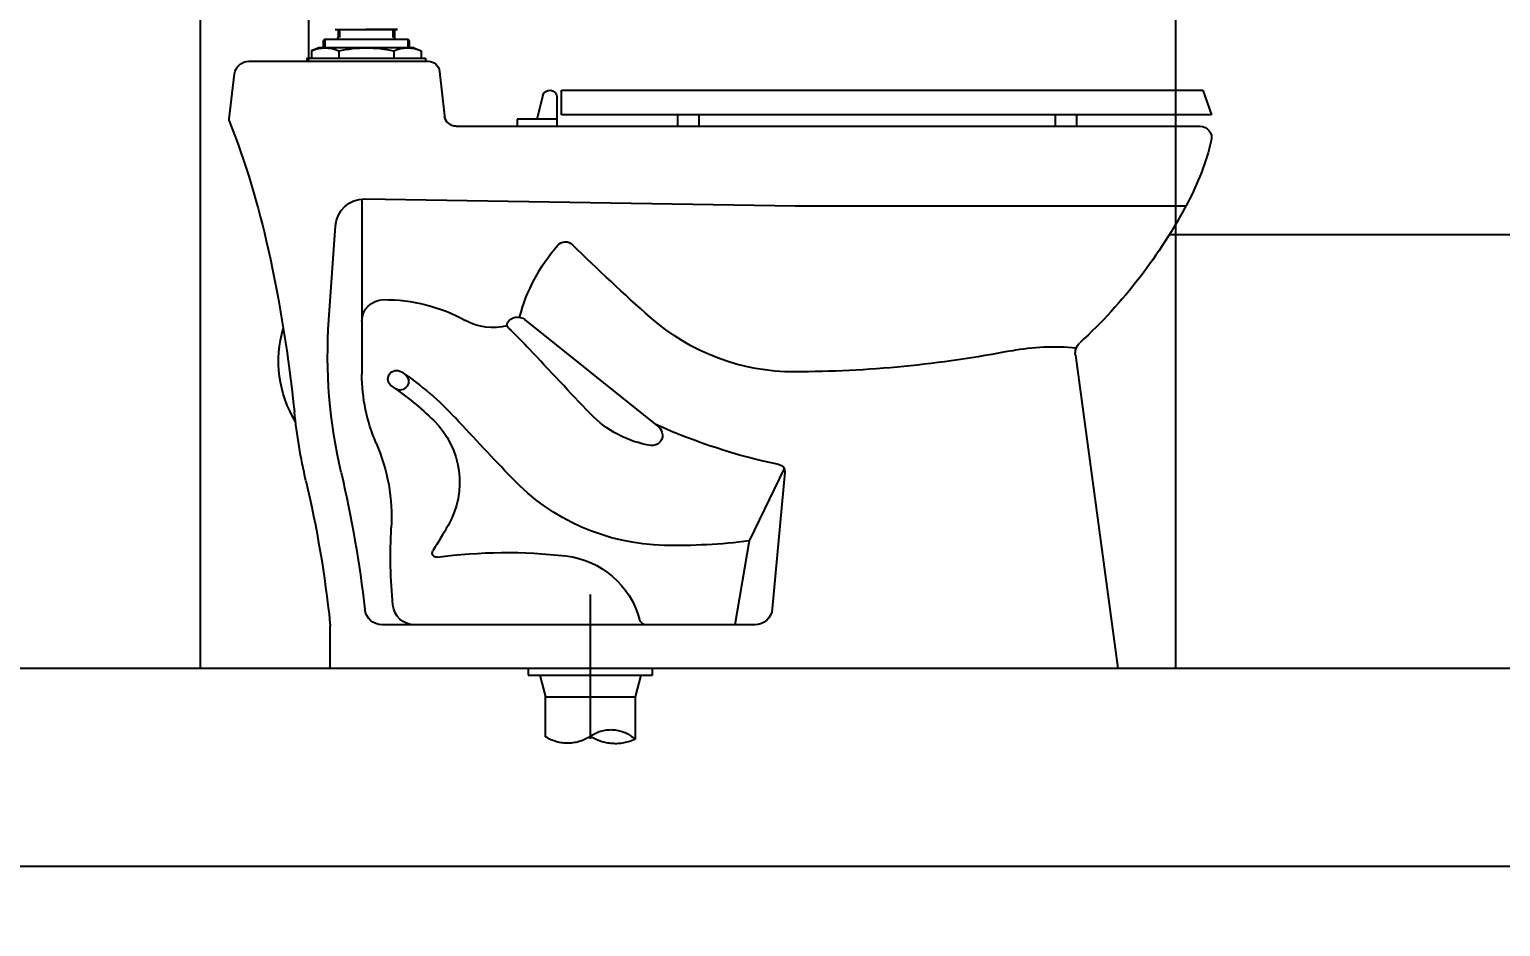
# Model space of a CAD drawing. Header units: millimetres. Extents: x 2213 to 82676, y 1050 to 28650.
# Drawn here: x 29575 to 30594, y 16309 to 16929 of the extents above; entities that cross this region are included whole.
import ezdxf

# ---------------------------------------------------------------- set-up
doc = ezdxf.new("R2010")
doc.units = ezdxf.units.MM
doc.header["$LTSCALE"] = 200
doc.header["$PDMODE"] = 3
doc.linetypes.add('CEN', pattern=[62, 60, -1, 0, -1])
doc.linetypes.add('DASHED', pattern=[0.75, 0.5, -0.25])
doc.layers.get('Defpoints').update_dxf_attribs({"color": 137})
for name, color, linetype in [('01-CEN', 1, 'CEN'), ('01HAT', 8, 'Continuous'), ('1', 1, 'Continuous'), ('2', 2, 'Continuous'), ('A-FIX', 5, 'Continuous'), ('DIM', 7, 'Continuous')]:
    doc.layers.add(name, color=color, linetype=linetype)
doc.layers.add('02Waste', color=171, linetype='Continuous', plot=False)
doc.styles.add('맑은고딕', font='malgun.ttf')
doc.styles.add('스타일1', font='malgun.ttf')
doc.dimstyles.new('CJA-50', dxfattribs={"dimscale": 50, "dimtxt": 3, "dimasz": 1, "dimexe": 2, "dimexo": 3, "dimgap": 1, "dimtad": 1, "dimdec": 0, "dimzin": 1, "dimdsep": 46, "dimlunit": 6, "dimtxsty": '스타일1', "dimblk": 'GAUN-DOT', "dimcen": -2, "dimdle": 2, "dimclrd": 256, "dimclre": 256, "dimclrt": 3, "dimadec": 0, "dimazin": 0, "dimtfac": 1, "dimtdec": 0, "dimtix": 1, "dimtmove": 2, "dimatfit": 3, "dimldrblk": 'DOTSMALL', "dimfxl": 1, "dimtolj": 1, "dimtzin": 1, "dimarcsym": 0})

# ---------------------------------------------------------------- blocks, each defined once
blk = doc.blocks.new('GAUN-DOT')
at = {"linetype": 'ByBlock'}
for p, q in [((0, -2), (0, 2)), ((2, 0), (-2, 0))]:
    blk.add_line(p, q, dxfattribs=at)
at = {"const_width": 2.25}
blk.add_lwpolyline([(0, 0.28125, 1), (0, -0.28125, 1)], format="xyb", close=True, dxfattribs=at)
blk = doc.blocks.new('*D303')
at = {"layer": 'Defpoints', "color": 0, "transparency": 16777216}
for p in [(29693.6, 16397.3), (32018.6, 16397.3), (32018.6, 16014.4)]:
    blk.add_point(p, dxfattribs=at)
at = {"layer": 'DIM', "lineweight": -2, "transparency": 16777216}
for p, q in [((29693.6, 16247.3), (29693.6, 15914.4)), ((32018.6, 16247.3), (32018.6, 15914.4)), ((29743.6, 16014.4), (31968.6, 16014.4))]:
    blk.add_line(p, q, dxfattribs=at)
at = {"layer": 'DIM', "lineweight": -2, "transparency": 16777216, "xscale": 50, "yscale": 50, "zscale": 50, "rotation": 180}
blk.add_blockref('GAUN-DOT', (29693.6, 16014.4), dxfattribs=at)
at = {"layer": 'DIM', "lineweight": -2, "transparency": 16777216, "xscale": 50, "yscale": 50, "zscale": 50}
blk.add_blockref('GAUN-DOT', (32018.6, 16014.4), dxfattribs=at)
at = {"layer": 'DIM', "color": 3, "transparency": 16777216, "insert": (30856.1, 16154.5), "char_height": 150, "attachment_point": 5, "style": '맑은고딕'}
blk.add_mtext('\\A1;2,325', dxfattribs=at)
blk = doc.blocks.new('_DotSmall')
at = {"layer": 'DIM'}
h = blk.add_hatch(color=256, dxfattribs=at)
edge = h.paths.add_edge_path()
edge.add_arc((0, 0), 0.2, 0, 360)
at = {"layer": 'DIM', "linetype": 'ByBlock'}
blk.add_circle((0, 0), 0.2, dxfattribs=at)
blk = doc.blocks.new('*D304')
at = {"layer": 'Defpoints', "color": 0, "transparency": 16777216}
for p in [(29493.6, 16397.3), (29693.6, 16397.3), (29493.6, 16014.4)]:
    blk.add_point(p, dxfattribs=at)
at = {"layer": 'DIM', "lineweight": -2, "transparency": 16777216}
for p, q in [((29493.6, 16247.3), (29493.6, 15914.4)), ((29693.6, 16247.3), (29693.6, 15914.4)), ((29443.6, 16014.4), (29393.6, 16014.4)), ((29693.6, 16014.4), (29493.6, 16014.4)), ((29743.6, 16014.4), (29793.6, 16014.4))]:
    blk.add_line(p, q, dxfattribs=at)
at = {"layer": 'DIM', "lineweight": -2, "transparency": 16777216, "xscale": 50, "yscale": 50, "zscale": 50}
blk.add_blockref('GAUN-DOT', (29493.6, 16014.4), dxfattribs=at)
at = {"layer": 'DIM', "lineweight": -2, "transparency": 16777216, "xscale": 50, "yscale": 50, "zscale": 50, "rotation": 180}
blk.add_blockref('GAUN-DOT', (29693.6, 16014.4), dxfattribs=at)
at = {"layer": 'DIM', "color": 3, "transparency": 16777216, "insert": (29593.6, 16141.9), "char_height": 150, "attachment_point": 5, "style": '맑은고딕'}
blk.add_mtext('\\A1;200', dxfattribs=at)
blk = doc.blocks.new('A$C657279D5')
at = {"linetype": 'Continuous'}
for p, q in [((-136.557522, 442.070796), (-115, 442.070796)), ((-115, 442.070796), (-136.557522, 442.070796)), ((-134.504425, 442.070796), (-134.504425, 436.424779)), ((-133.477876, 442.070796), (-133.477876, 436.424779)), ((-93.442478, 442.070796), (-115, 442.070796)), ((-96.522124, 442.070796), (-96.522124, 436.424779)), ((-95.495575, 442.070796), (-95.495575, 436.424779)), ((-147.849558, 429.238938), (-152.982301, 427.185841)), ((-147.849558, 429.238938), (-82.150443, 429.238938)), ((-144.769912, 433.345133), (-144.769912, 429.238938)), ((-143.743363, 435.123167), (-143.743363, 429.238938)), ((-87.283186, 435.39823), (-142.716814, 435.39823)), ((-86.256637, 435.123167), (-86.256637, 429.238938)), ((-85.230089, 433.345133), (-85.230089, 429.238938)), ((-82.150443, 429.238938), (-77.017699, 427.185841)), ((-156.061947, 422.053097), (-156.061947, 420)), ((-73.938053, 422.053097), (-156.061947, 422.053097)), ((-73.938053, 420), (-156.061947, 420)), ((-152.982301, 427.185841), (-152.982301, 422.053097)), ((-133.991151, 427.185841), (-133.991151, 422.053097)), ((-96.00885, 427.185841), (-96.00885, 422.053097)), ((-77.017699, 427.185841), (-77.017699, 422.053097)), ((-73.938053, 422.053097), (-73.938053, 420))]:
    blk.add_line(p, q, dxfattribs=at)
for p, q in [((-33.827859, 420), (-157.839693, 420)), ((-165.790773, 412.883359), (-169.20931, 382.116503)), ((-20.023202, 380.185331), (-23.90508, 411.240347)), ((-693.99997, 399.999953), (-699.99997, 382.999953)), ((-249.99997, 399.999953), (-693.99997, 399.999953)), ((-249.99997, 382.999953), (-249.99997, 399.999953)), ((-246.99997, 374.999953), (-246.99997, 394.999953)), ((-237.150882, 396.219109), (-233.073027, 379.999953)), ((-699.99997, 382.999953), (-249.99997, 382.999953)), ((-606.698238, 374.999953), (-606.698238, 382.999953)), ((-591.698238, 382.999953), (-591.698238, 374.999953)), ((-345.35123, 374.999953), (-345.35123, 382.999953)), ((-330.35123, 382.999953), (-330.35123, 374.999953)), ((-246.99997, 379.999953), (-219.332756, 379.999953)), ((-219.332756, 379.999953), (-219.332756, 374.999953)), ((-177.16038, 374.999954), (-692.000036, 374.999954)), ((-591.698238, 374.999953), (-606.698238, 374.999953)), ((-330.35123, 374.999953), (-345.35123, 374.999953)), ((-219.332756, 374.999953), (-246.99997, 374.999953)), ((-411.842864, 320), (-682.370042, 320)), ((-113.946962, 324.701004), (-411.842864, 320)), ((-112.000036, 324.63685), (-112.000036, 203.349451)), ((-89.131367, 240.960778), (-93.679975, 306.096751)), ((-316.421719, 167.806226), (-224.697653, 241.244991)), ((-605.742607, 216.504981), (-635.000036, 0)), ((-404.593386, 135.5262), (-395.992239, 40.913524)), ((-404.114296, 138.157552), (-380.000097, 88.000018)), ((-380.000097, 88.000018), (-370.000097, 29.999952)), ((-384.04152, 29.999952), (-125.914371, 29.999952)), ((-90.000036, 0), (-90.000036, 28.960461))]:
    blk.add_line(p, q)
at = {"linetype": 'DASHED'}
for p, q in [((-269.999833, 50.96864), (-269.999833, -71.44146)), ((-312.999926, -5.000101), (-312.999926, -0.000101)), ((-226.999926, -5.000101), (-312.999926, -5.000101)), ((-304.999926, -5.000101), (-300.999926, -20.000101)), ((-234.999926, -5.000101), (-238.999926, -20.000101)), ((-226.999926, -0.000101), (-226.999926, -5.000101)), ((-300.999926, -20.000101), (-300.999926, -49.287588)), ((-238.999926, -20.000101), (-300.999926, -20.000101)), ((-238.999926, -47.511743), (-238.999926, -20.000101))]:
    blk.add_line(p, q, dxfattribs=at)
blk.add_lwpolyline([(-90.000036, 0), (-635.000036, 0)])
at = {"linetype": 'Continuous'}
for centre, radius, start, end in [((-143.486726, 406.253872), 22.985066, 65.599063, 114.400937), ((-142.716814, 433.345133), 2.053097, 90, 180), ((-135.530974, 436.424779), 1.026549, 270, 0), ((-115, 340.378319), 88.860619, 90, 102.34035), ((-115, 340.378319), 88.860619, 77.65965, 90), ((-86.513275, 406.253872), 22.985066, 65.599063, 114.400937), ((-94.469027, 436.424779), 1.026549, 180, 270), ((-87.283186, 433.345133), 2.053097, 0, 90)]:
    blk.add_arc(centre, radius, start, end, dxfattribs=at)
for centre, radius, start, end in [((-157.839693, 412), 8, 90, 173.66048), ((-33.827859, 410), 10, 7.125016, 90), ((-241.99997, 394.999953), 5, 14.112777, 180), ((-177.16038, 382.999954), 8, 270, 353.659815), ((538.831302, 160.827992), 599.999988, 158.705634767, 167.572687748), ((-23.000034, 379.813227), 2.999998, 338.70562882, 7.125016), ((-692.000036, 366.999954), 8, 90, 193.706104096), ((-517.393774, 409.584096), 187.72411, 193.706108873, 207.857444471), ((-365.082435, 490.084018), 359.999998, 207.857444907, 227.373486004), ((-113.631387, 304.703494), 20, 3.994623, 90.904092), ((-1263.944151, 1318.897312), 1437.021132, 311.501648008, 314.446474427), ((-252.778981, 288.003511), 7, 41.082890399, 134.446449785), ((-340.84152, 211.227963), 123.831055, 14.8058, 41.082889132), ((929.459223, 74.747648), 999.999986, 167.572687989, 174.115480237), ((-127.977228, 140.182533), 114.817485, 89.439077432, 118.958616035), ((-127.000036, 239.995234), 15, 0, 89.439076436), ((-411.110425, 355.000001), 150.000001, 269.832959298, 311.501649209), ((-21.307335, 28.881603), 281.999854, 132.926027917, 137.115696), ((-219.697622, 235.000018), 8, 30.904611401, 128.682469), ((-215.407504, 237.568069), 3, 312.92602891, 30.90462136), ((-202.795053, 275.387679), 39.708042, 255.872047, 298.958616159), ((-443.268929, 216.230464), 355.000002, 346.840312893, 3.994623), ((-134.279118, 212.283824), 80, 328.56041, 16.569104), ((-615.65255, 217.844021), 10, 352.304754, 47.373487465), ((-590.39084, 72.433326), 149.999995, 79.005718704, 96.117607), ((-409.215393, 1004.99721), 799.999973, 259.005719701, 269.832958024), ((-3420.591013, 3185.956069), 4357.207914, 316.305883483, 317.115696), ((-21.307237, 28.881519), 211.999983, 123.832128296, 137.115691978), ((-136.000097, 200.000018), 6, 303.832135158, 123.832120841), ((-21.30723, 28.881508), 199.999996, 123.832128337, 134.563317193), ((-138.264029, 198.460708), 6, 124.593577, 304.593577), ((-232.000035, 203.349451), 119.999999, 336.622716735, 0), ((-323.443756, 226.866289), 73.689097, 279.009730855, 316.305873433), ((-3420.589013, 3185.954106), 4427.205113, 316.373899956, 317.115696754), ((-443.26894, 216.230466), 380.000013, 346.840313035, 354.115480625), ((-481.821921, 535.238063), 402.634705, 281.634677513, 294.406488), ((-313.000097, 161.000018), 7, 160.528775718, 279.009733985), ((-310.171667, 160.000016), 10.000003, 128.682551, 160.528771604), ((-119.544813, 128.628067), 60.000001, 134.56331764, 209.868880938), ((-2.522031, 104.153454), 130.000001, 156.622716771, 183.159868103), ((-399.61392, 135.978878), 5, 101.634690455, 185.194426), ((705.743526, -52.415202), 825.000047, 166.840313026, 173.523144708), ((-324.5014, 234.899198), 149.999999, 271.223111724, 316.373898867), ((705.743473, -52.415189), 799.999993, 166.840313018, 174.011563007), ((348.72508, 397.556882), 599.999445, 209.86888142, 211.8137229), ((-481.792289, 77.694818), 350.00004, 354.399210776, 3.159868385), ((-329.837827, 484.842256), 400.000019, 262.795817, 271.223111626), ((-246.209841, 18.012215), 60, 96.682243065, 164.849830331), ((-212.161425, -272.60546), 352.605413, 82.164771868, 96.682241858), ((-163.683623, 79.680095), 3, 262.164792445, 31.81369279), ((-384.04152, 41.999952), 12, 185.194426, 270), ((-148.39152, 44.999952), 15, 270, 354.399206457), ((-308.950711, 34.999952), 5, 270, 344.849833799), ((-125.914371, 41.999952), 12, 270, 353.523141733), ((-70.000008, 28.960461), 20.000028, 174.011578247, 180)]:
    blk.add_arc(centre, radius, start, end)
at = {"linetype": 'DASHED'}
for centre, radius, start, end in [((-284.238102, -66.974311), 24.367579, 56.117817695, 133.462052), ((-287.387097, -20.229695), 32.088476, 244.898193, 302.809729), ((-254.263231, -23.875274), 28.136296, 234.371247695, 302.852447)]:
    blk.add_arc(centre, radius, start, end, dxfattribs=at)

msp = doc.modelspace()

# ---------------------------------------------------------------- linework, layer by layer
at = {"layer": '01-CEN'}
msp.add_line((29768.6, 19395), (29768.6, 16907.4), dxfattribs=at)
at = {"layer": '01HAT'}
for p, q in [((29768.6, 18887.4), (29768.6, 16907.4)), ((30368.6, 17099.4), (30368.6, 16487.4)), ((30364.4, 16787.4), (33368.6, 16787.4))]:
    msp.add_line(p, q, dxfattribs=at)
at = {"layer": '02Waste'}
msp.add_lwpolyline([(34321.9, 16350), (28813.5, 16350), (28813.5, 19395), (34321.9, 19395), (34321.9, 16350)], dxfattribs=at)
at = {"layer": '1'}
msp.add_line((28813.5, 16487.4), (34321.9, 16487.4), dxfattribs=at)
at = {"layer": '2'}
msp.add_lwpolyline([(33368.6, 18887.4), (29693.6, 18887.4), (29693.6, 16487.4), (33368.6, 16487.4)], close=True, dxfattribs=at)

# ---------------------------------------------------------------- block references
at = {"layer": 'A-FIX', "xscale": -1}
msp.add_blockref('A$C657279D5', (29693.6, 16487.4), dxfattribs=at)

# ---------------------------------------------------------------- dimensions: what is measured, and where the dimension line sits
at = {"layer": 'DIM'}
for base, p2, angle, picture, middle in [((29493.6, 16014.4), (29493.6, 16397.3), 0, '*D304', (29593.6, 16141.9)), ((32018.6, 16014.4), (32018.6, 16397.3), 180, '*D303', (30856.1, 16154.5))]:
    dim = msp.add_linear_dim(base=base, p1=(29693.6, 16397.3), p2=p2, angle=angle, dimstyle='CJA-50', override={"dimtxsty": '맑은고딕'}, dxfattribs=at)
    dim.commit()
    dim.dimension.update_dxf_attribs({"geometry": picture, "text_midpoint": middle})

doc.saveas('drawing.dxf')
